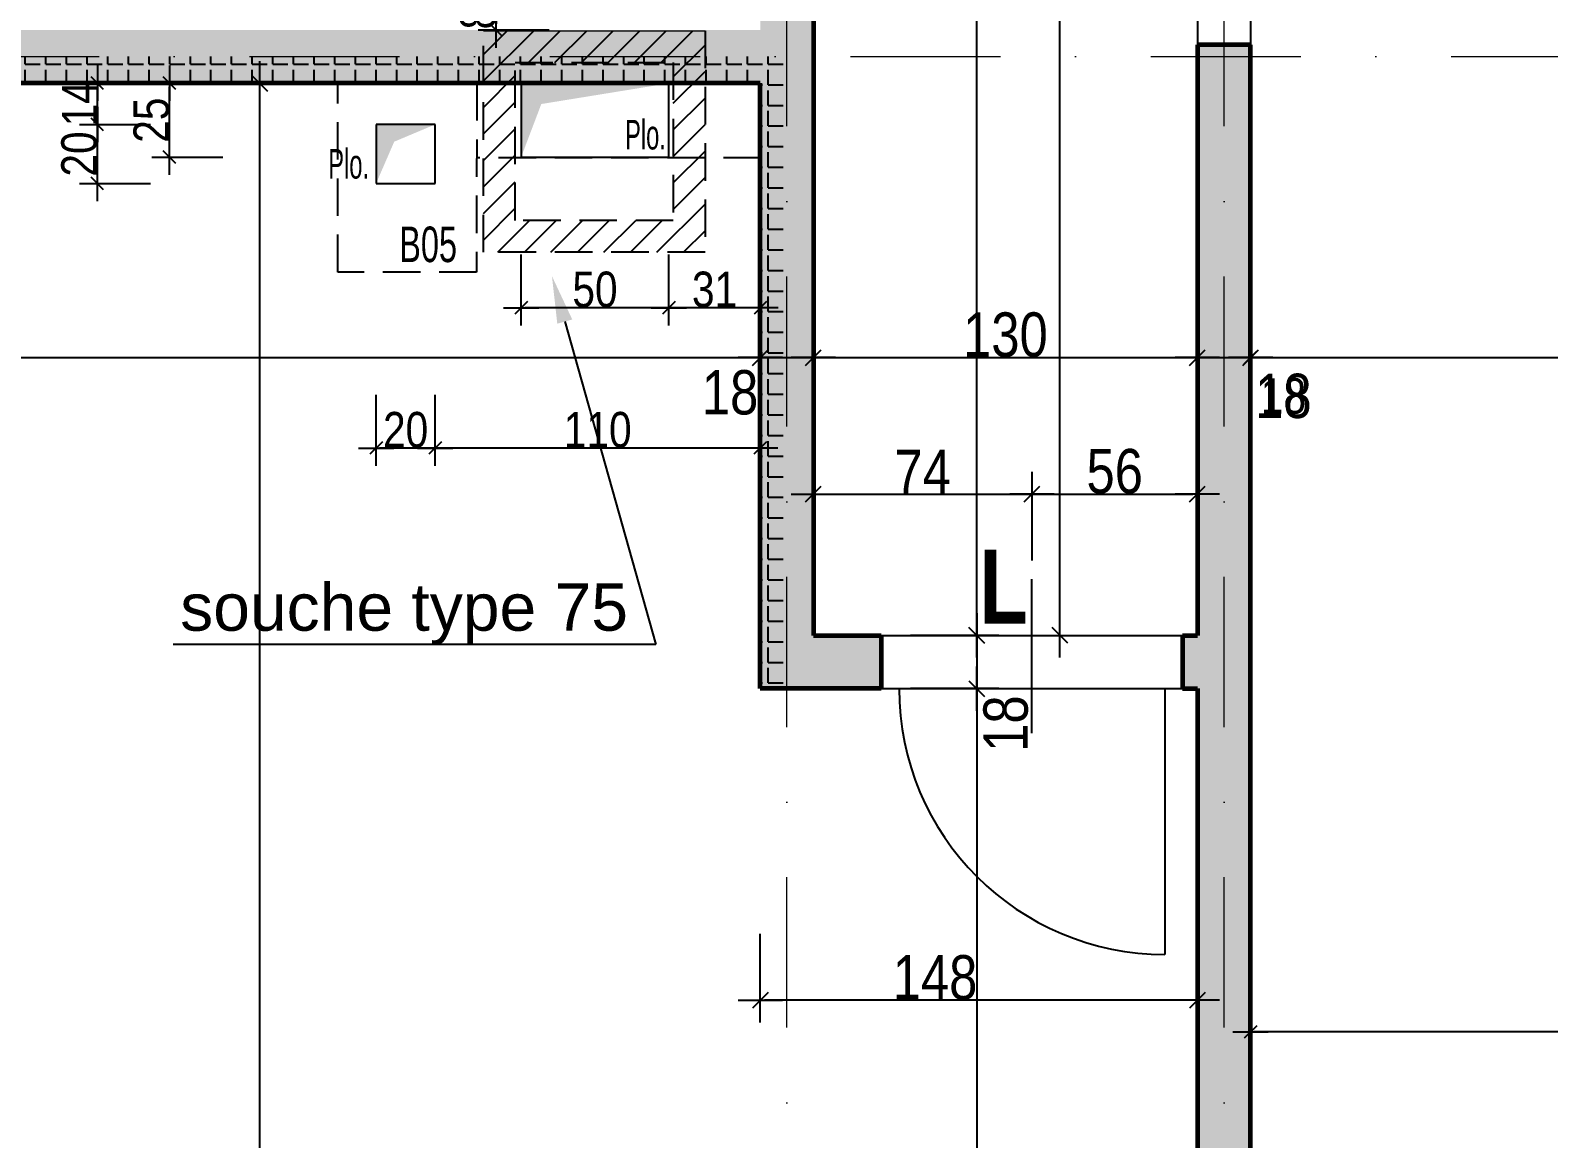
# Model space of a CAD drawing. Header units: millimetres. Extents: x 30537 to 37023, y -37354 to 0.
# Drawn here: x 31318 to 31832, y -35966 to -35591 of the extents above; entities that cross this region are included whole.
import ezdxf
from ezdxf import colors
from ezdxf.entities.mleader import LeaderData, LeaderLine
from ezdxf.enums import TextEntityAlignment as Align
from ezdxf.math import Vec2, Vec3

# ---------------------------------------------------------------- set-up
doc = ezdxf.new("R2010")
doc.units = ezdxf.units.MM
doc.linetypes.add('CACHEX2', pattern=[19.05, 12.7, -6.35])
doc.linetypes.add('TIRETPTX2', pattern=[50.8, 25.4, -12.7, 0, -12.7])
for name, color, linetype in [('01_cote_gen', 4, 'Continuous'), ('01_linteaux', 2, 'Continuous'), ('01_poch_murs', 253, 'Continuous'), ('01_resv', 32, 'Continuous'), ('01_texte', 230, 'Continuous'), ('AA_COTES', 2, 'Continuous')]:
    doc.layers.add(name, color=color, linetype=linetype)
for name, color, linetype, lineweight in [('01_murs_coup', 5, 'Continuous', 60), ('01_tram_axes', 2, 'TIRETPTX2', 9), ('_GAZELEC-RESERVATION 2', 6, 'Continuous', 18)]:
    doc.layers.add(name, color=color, linetype=linetype, lineweight=lineweight)
doc.styles.add('impact', font='impact.ttf')
doc.styles.get("Standard").update_dxf_attribs({"font": 'arial.ttf'})
doc.styles.add('STYLE2', font='ARIALN.TTF')
doc.dimstyles.new('JB50', dxfattribs={"dimscale": 0.1, "dimtxt": 150, "dimasz": 15, "dimexe": 0.1, "dimexo": 0.1, "dimgap": 0.09, "dimtad": 1, "dimdec": 1, "dimdsep": 46, "dimtxsty": 'STYLE2', "dimblk1": 'BOND_G', "dimblk2": 'BOND_D', "dimsah": 1, "dimcen": 1.5, "dimdle": 0.01, "dimse1": 1, "dimse2": 1, "dimclrd": 4, "dimclre": 2, "dimclrt": 6, "dimazin": 2, "dimtfac": 2.333333, "dimtdec": 1, "dimtix": 1, "dimtmove": 2, "dimatfit": 3, "dimldrblk": 'BOND_G', "dimfxl": 1, "dimtolj": 1, "dimtzin": 0, "dimarcsym": 0})
doc.dimstyles.new('JB50res', dxfattribs={"dimscale": 0.1, "dimtxt": 120, "dimasz": 12, "dimexe": 0.1, "dimexo": 0.1, "dimgap": 0.09, "dimtad": 1, "dimdec": 1, "dimdsep": 46, "dimtxsty": 'STYLE2', "dimblk1": 'BOND_G', "dimblk2": 'BOND_D', "dimsah": 1, "dimcen": 1.5, "dimdle": 0.01, "dimse1": 1, "dimse2": 1, "dimclrd": 4, "dimclre": 2, "dimclrt": 6, "dimazin": 2, "dimtfac": 2.333333, "dimtdec": 1, "dimtix": 1, "dimtmove": 2, "dimatfit": 3, "dimldrblk": 'BOND_G', "dimfxl": 1, "dimtolj": 1, "dimtzin": 0, "dimarcsym": 0})

# ---------------------------------------------------------------- blocks, each defined once
blk = doc.blocks.new('BOND_G')
at = {"layer": 'AA_COTES', "color": 0}
for p, q in [((0, -5), (0, 15)), ((5, 0), (-5, 0)), ((1.77, 1.77), (-1.77, -1.77))]:
    blk.add_line(p, q, dxfattribs=at)
blk = doc.blocks.new('BOND_D')
at = {"layer": 'AA_COTES', "color": 0}
for p, q in [((0, 5), (0, -15)), ((5, 0), (-5, 0)), ((-1.77, -1.77), (1.77, 1.77))]:
    blk.add_line(p, q, dxfattribs=at)
blk = doc.blocks.new('*D4461')
at = {"layer": '01_cote_gen', "color": 4, "lineweight": -2, "ltscale": 2, "transparency": 16777216}
blk.add_line((30966.78, -35701.9), (31563.78, -35701.9), dxfattribs=at)
at = {"layer": 'Defpoints', "color": 0, "ltscale": 2, "transparency": 16777216}
for p in [(31565.28, -35701.9), (31565.28, -35711.51), (30965.28, -35732.02)]:
    blk.add_point(p, dxfattribs=at)
at = {"layer": '01_cote_gen', "color": 4, "lineweight": -2, "ltscale": 2, "transparency": 16777216, "xscale": 1.5, "yscale": 1.5, "zscale": 1.5, "rotation": 180}
blk.add_blockref('BOND_G', (30965.28, -35701.9), dxfattribs=at)
at = {"layer": '01_cote_gen', "color": 4, "lineweight": -2, "ltscale": 2, "transparency": 16777216, "xscale": 1.5, "yscale": 1.5, "zscale": 1.5}
blk.add_blockref('BOND_D', (31565.28, -35701.9), dxfattribs=at)
at = {"layer": '01_cote_gen', "color": 6, "lineweight": 0, "ltscale": 2, "transparency": 16777216, "insert": (31265.28, -35694.23), "char_height": 15, "attachment_point": 5, "style": 'STYLE2'}
blk.add_mtext('\\A1;600', dxfattribs=at)
blk = doc.blocks.new('*D4462')
at = {"layer": '01_cote_gen', "color": 4, "lineweight": -2, "ltscale": 2, "transparency": 16777216}
blk.add_line((31566.78, -35701.9), (31581.76, -35701.9), dxfattribs=at)
at = {"layer": 'Defpoints', "color": 0, "ltscale": 2, "transparency": 16777216}
for p in [(31583.26, -35701.9), (31583.26, -35701.9), (31565.28, -35711.51)]:
    blk.add_point(p, dxfattribs=at)
at = {"layer": '01_cote_gen', "color": 4, "lineweight": -2, "ltscale": 2, "transparency": 16777216, "xscale": 1.5, "yscale": 1.5, "zscale": 1.5, "rotation": 180}
blk.add_blockref('BOND_G', (31565.28, -35701.9), dxfattribs=at)
at = {"layer": '01_cote_gen', "color": 4, "lineweight": -2, "ltscale": 2, "transparency": 16777216, "xscale": 1.5, "yscale": 1.5, "zscale": 1.5}
blk.add_blockref('BOND_D', (31583.26, -35701.9), dxfattribs=at)
at = {"layer": '01_cote_gen', "color": 6, "lineweight": 0, "ltscale": 2, "transparency": 16777216, "insert": (31555.06, -35713.78), "char_height": 15, "attachment_point": 5, "style": 'STYLE2'}
blk.add_mtext('\\A1;18', dxfattribs=at)
blk = doc.blocks.new('*D4463')
at = {"layer": '01_cote_gen', "color": 4, "lineweight": -2, "ltscale": 2, "transparency": 16777216}
blk.add_line((31584.76, -35701.9), (31711.76, -35701.9), dxfattribs=at)
at = {"layer": 'Defpoints', "color": 0, "ltscale": 2, "transparency": 16777216}
for p in [(31583.26, -35701.9), (31713.26, -35701.9), (31713.26, -35701.9)]:
    blk.add_point(p, dxfattribs=at)
at = {"layer": '01_cote_gen', "color": 4, "lineweight": -2, "ltscale": 2, "transparency": 16777216, "xscale": 1.5, "yscale": 1.5, "zscale": 1.5, "rotation": 180}
blk.add_blockref('BOND_G', (31583.26, -35701.9), dxfattribs=at)
at = {"layer": '01_cote_gen', "color": 4, "lineweight": -2, "ltscale": 2, "transparency": 16777216, "xscale": 1.5, "yscale": 1.5, "zscale": 1.5}
blk.add_blockref('BOND_D', (31713.26, -35701.9), dxfattribs=at)
at = {"layer": '01_cote_gen', "color": 6, "lineweight": 0, "ltscale": 2, "transparency": 16777216, "insert": (31648.26, -35694.23), "char_height": 15, "attachment_point": 5, "style": 'STYLE2'}
blk.add_mtext('\\A1;130', dxfattribs=at)
blk = doc.blocks.new('*D4464')
at = {"layer": '01_cote_gen', "color": 4, "lineweight": -2, "ltscale": 0.1, "transparency": 16777216}
blk.add_line((31714.46, -35701.9), (31730.06, -35701.9), dxfattribs=at)
at = {"layer": 'Defpoints', "color": 0, "ltscale": 0.1, "transparency": 16777216}
for p in [(31713.26, -35701.9), (31731.26, -35701.9), (31731.26, -35701.9)]:
    blk.add_point(p, dxfattribs=at)
at = {"layer": '01_cote_gen', "color": 4, "lineweight": -2, "ltscale": 0.1, "transparency": 16777216, "xscale": 1.2, "yscale": 1.2, "zscale": 1.2, "rotation": 180}
blk.add_blockref('BOND_G', (31713.26, -35701.9), dxfattribs=at)
at = {"layer": '01_cote_gen', "color": 4, "lineweight": -2, "ltscale": 0.1, "transparency": 16777216, "xscale": 1.2, "yscale": 1.2, "zscale": 1.2}
blk.add_blockref('BOND_D', (31731.26, -35701.9), dxfattribs=at)
at = {"layer": '01_cote_gen', "color": 6, "ltscale": 0.1, "transparency": 16777216, "insert": (31742.38, -35714.99), "char_height": 12, "attachment_point": 5, "style": 'STYLE2'}
blk.add_mtext('\\A1;18', dxfattribs=at)
blk = doc.blocks.new('*D4465')
at = {"layer": '01_cote_gen', "color": 4, "lineweight": -2, "ltscale": 2, "transparency": 16777216}
blk.add_line((31732.76, -35701.9), (32315.76, -35701.9), dxfattribs=at)
at = {"layer": 'Defpoints', "color": 0, "ltscale": 2, "transparency": 16777216}
for p in [(31731.26, -35701.9), (32317.26, -35701.9), (32317.26, -35701.9)]:
    blk.add_point(p, dxfattribs=at)
at = {"layer": '01_cote_gen', "color": 4, "lineweight": -2, "ltscale": 2, "transparency": 16777216, "xscale": 1.5, "yscale": 1.5, "zscale": 1.5, "rotation": 180}
blk.add_blockref('BOND_G', (31731.26, -35701.9), dxfattribs=at)
at = {"layer": '01_cote_gen', "color": 4, "lineweight": -2, "ltscale": 2, "transparency": 16777216, "xscale": 1.5, "yscale": 1.5, "zscale": 1.5}
blk.add_blockref('BOND_D', (32317.26, -35701.9), dxfattribs=at)
at = {"layer": '01_cote_gen', "color": 6, "lineweight": 0, "ltscale": 2, "transparency": 16777216, "insert": (32024.26, -35694.23), "char_height": 15, "attachment_point": 5, "style": 'STYLE2'}
blk.add_mtext('\\A1;586', dxfattribs=at)
blk = doc.blocks.new('*D4469')
at = {"layer": '01_cote_gen', "color": 4, "lineweight": -2, "ltscale": 2, "transparency": 16777216}
blk.add_line((31696.77, -85.1), (31599.77, -85.1), dxfattribs=at)
at = {"layer": 'Defpoints', "color": 0, "ltscale": 2, "transparency": 16777216}
for p in [(31698.27, 0), (31598.27, -85.1), (31598.27, -36661.01)]:
    blk.add_point(p, dxfattribs=at)
at = {"layer": '01_cote_gen', "color": 4, "lineweight": -2, "ltscale": 2, "transparency": 16777216, "xscale": 1.5, "yscale": 1.5, "zscale": 1.5, "rotation": 180}
blk.add_blockref('BOND_D', (31598.27, -85.1), dxfattribs=at)
at = {"layer": '01_cote_gen', "color": 4, "lineweight": -2, "ltscale": 2, "transparency": 16777216, "xscale": 1.5, "yscale": 1.5, "zscale": 1.5}
blk.add_blockref('BOND_G', (31698.27, -85.1), dxfattribs=at)
at = {"layer": '01_cote_gen', "color": 6, "lineweight": 0, "ltscale": 2, "transparency": 16777216, "insert": (31648.27, -77.43), "char_height": 15, "attachment_point": 5, "style": 'STYLE2'}
blk.add_mtext('\\A1;100', dxfattribs=at)
blk = doc.blocks.new('*D4127')
at = {"layer": '01_cote_gen', "color": 4, "lineweight": -2, "ltscale": 2, "transparency": 16777216}
blk.add_line((31714.76, -35701.9), (31729.76, -35701.9), dxfattribs=at)
at = {"layer": 'Defpoints', "color": 0, "ltscale": 2, "transparency": 16777216}
for p in [(31713.26, -35701.9), (31731.26, -35701.9), (31731.26, -35701.9)]:
    blk.add_point(p, dxfattribs=at)
at = {"layer": '01_cote_gen', "color": 4, "lineweight": -2, "ltscale": 2, "transparency": 16777216, "xscale": 1.5, "yscale": 1.5, "zscale": 1.5, "rotation": 180}
blk.add_blockref('BOND_G', (31713.26, -35701.9), dxfattribs=at)
at = {"layer": '01_cote_gen', "color": 4, "lineweight": -2, "ltscale": 2, "transparency": 16777216, "xscale": 1.5, "yscale": 1.5, "zscale": 1.5}
blk.add_blockref('BOND_D', (31731.26, -35701.9), dxfattribs=at)
at = {"layer": '01_cote_gen', "color": 6, "lineweight": 0, "ltscale": 2, "transparency": 16777216, "insert": (31742.38, -35714.99), "char_height": 15, "attachment_point": 5, "style": 'STYLE2'}
blk.add_mtext('\\A1;18', dxfattribs=at)
blk = doc.blocks.new('*D4218')
at = {"layer": '01_cote_gen', "color": 4, "lineweight": -2, "ltscale": 0.1, "transparency": 16777216}
blk.add_line((31395.79, -35610.51), (31395.79, -36643.51), dxfattribs=at)
at = {"layer": 'Defpoints', "color": 0, "ltscale": 0.1, "transparency": 16777216}
for p in [(31393.9, -35609.01), (31395.79, -36645.01), (31418.8, -36645.01)]:
    blk.add_point(p, dxfattribs=at)
at = {"layer": '01_cote_gen', "color": 4, "lineweight": -2, "ltscale": 0.1, "transparency": 16777216, "xscale": 1.5, "yscale": 1.5, "zscale": 1.5}
for name, p, rotation in [('BOND_G', (31395.79, -35609.01), 90), ('BOND_D', (31395.79, -36645.01), 270)]:
    blk.add_blockref(name, p, dxfattribs=dict(at, rotation=rotation))
at = {"layer": '01_cote_gen', "color": 6, "ltscale": 0.1, "transparency": 16777216, "insert": (31388.12, -36127.01), "char_height": 15, "attachment_point": 5, "rotation": 90, "style": 'STYLE2'}
blk.add_mtext('\\A1;1036', dxfattribs=at)
blk = doc.blocks.new('*D4219')
at = {"layer": '01_cote_gen', "color": 4, "lineweight": -2, "ltscale": 0.1, "transparency": 16777216}
blk.add_line((31638.58, -35797.51), (31638.58, -35812.51), dxfattribs=at)
at = {"layer": 'Defpoints', "color": 0, "ltscale": 0.1, "transparency": 16777216}
for p in [(31636.69, -35796.01), (31636.69, -35814.01), (31638.58, -35814.01)]:
    blk.add_point(p, dxfattribs=at)
at = {"layer": '01_cote_gen', "color": 4, "lineweight": -2, "ltscale": 0.1, "transparency": 16777216, "xscale": 1.5, "yscale": 1.5, "zscale": 1.5}
for name, p, rotation in [('BOND_G', (31638.58, -35796.01), 90), ('BOND_D', (31638.58, -35814.01), 270)]:
    blk.add_blockref(name, p, dxfattribs=dict(at, rotation=rotation))
at = {"layer": '01_cote_gen', "color": 6, "ltscale": 0.1, "transparency": 16777216, "insert": (31648.43, -35825.85), "char_height": 15, "attachment_point": 5, "rotation": 90, "style": 'STYLE2'}
blk.add_mtext('\\A1;18', dxfattribs=at)
blk = doc.blocks.new('*D4220')
at = {"layer": '01_cote_gen', "color": 4, "lineweight": -2, "ltscale": 0.1, "transparency": 16777216}
blk.add_line((31638.58, -35815.51), (31638.58, -36203.5), dxfattribs=at)
at = {"layer": 'Defpoints', "color": 0, "ltscale": 0.1, "transparency": 16777216}
for p in [(31668.87, -35814.01), (31638.58, -36205), (31652.78, -36205)]:
    blk.add_point(p, dxfattribs=at)
at = {"layer": '01_cote_gen', "color": 4, "lineweight": -2, "ltscale": 0.1, "transparency": 16777216, "xscale": 1.5, "yscale": 1.5, "zscale": 1.5}
for name, p, rotation in [('BOND_G', (31638.58, -35814.01), 90), ('BOND_D', (31638.58, -36205), 270)]:
    blk.add_blockref(name, p, dxfattribs=dict(at, rotation=rotation))
at = {"layer": '01_cote_gen', "color": 6, "ltscale": 0.1, "transparency": 16777216, "insert": (31630.91, -36009.5), "char_height": 15, "attachment_point": 5, "rotation": 90, "style": 'STYLE2'}
blk.add_mtext('\\A1;391', dxfattribs=at)
blk = doc.blocks.new('*D4226')
at = {"layer": '01_cote_gen', "color": 4, "lineweight": -2, "ltscale": 0.1, "transparency": 16777216}
blk.add_line((31638.58, -35794.51), (31638.58, -34580.51), dxfattribs=at)
at = {"layer": 'Defpoints', "color": 0, "ltscale": 0.1, "transparency": 16777216}
for p in [(31638.58, -34579.01), (31666.91, -34579.01), (31646.08, -35796.01)]:
    blk.add_point(p, dxfattribs=at)
at = {"layer": '01_cote_gen', "color": 4, "lineweight": -2, "ltscale": 0.1, "transparency": 16777216, "xscale": 1.5, "yscale": 1.5, "zscale": 1.5}
for name, p, rotation in [('BOND_D', (31638.58, -34579.01), 90), ('BOND_G', (31638.58, -35796.01), 270)]:
    blk.add_blockref(name, p, dxfattribs=dict(at, rotation=rotation))
at = {"layer": '01_cote_gen', "color": 6, "ltscale": 0.1, "transparency": 16777216, "insert": (31631.04, -35138.45), "char_height": 15, "attachment_point": 5, "rotation": 90, "style": 'STYLE2'}
blk.add_mtext('\\A1;1217', dxfattribs=at)
blk = doc.blocks.new('*D4227')
at = {"layer": '01_cote_gen', "color": 4, "lineweight": -2, "ltscale": 0.1, "transparency": 16777216}
blk.add_line((31666.7, -35794.51), (31666.7, -35311.48), dxfattribs=at)
at = {"layer": 'Defpoints', "color": 0, "ltscale": 0.1, "transparency": 16777216}
for p in [(31666.7, -35309.98), (31713.26, -35309.98), (31669.17, -35796.01)]:
    blk.add_point(p, dxfattribs=at)
at = {"layer": '01_cote_gen', "color": 4, "lineweight": -2, "ltscale": 0.1, "transparency": 16777216, "xscale": 1.5, "yscale": 1.5, "zscale": 1.5}
for name, p, rotation in [('BOND_D', (31666.7, -35309.98), 90), ('BOND_G', (31666.7, -35796.01), 270)]:
    blk.add_blockref(name, p, dxfattribs=dict(at, rotation=rotation))
at = {"layer": '01_cote_gen', "color": 6, "ltscale": 0.1, "transparency": 16777216, "insert": (31659.03, -35552.99), "char_height": 15, "attachment_point": 5, "rotation": 90, "style": 'STYLE2'}
blk.add_mtext('\\A1;486', dxfattribs=at)
blk = doc.blocks.new('*D4248')
at = {"layer": '01_cote_gen', "color": 4, "lineweight": -2, "ltscale": 0.1, "transparency": 16777216}
blk.add_line((31711.76, -35919.52), (31566.76, -35919.52), dxfattribs=at)
at = {"layer": 'Defpoints', "color": 0, "ltscale": 0.1, "transparency": 16777216}
for p in [(31565.26, -35814.01), (31713.26, -35846.31), (31565.26, -35919.52)]:
    blk.add_point(p, dxfattribs=at)
at = {"layer": '01_cote_gen', "color": 4, "lineweight": -2, "ltscale": 0.1, "transparency": 16777216, "xscale": 1.5, "yscale": 1.5, "zscale": 1.5, "rotation": 180}
blk.add_blockref('BOND_D', (31565.26, -35919.52), dxfattribs=at)
at = {"layer": '01_cote_gen', "color": 4, "lineweight": -2, "ltscale": 0.1, "transparency": 16777216, "xscale": 1.5, "yscale": 1.5, "zscale": 1.5}
blk.add_blockref('BOND_G', (31713.26, -35919.52), dxfattribs=at)
at = {"layer": '01_cote_gen', "color": 6, "ltscale": 0.1, "transparency": 16777216, "insert": (31624.43, -35911.86), "char_height": 15, "attachment_point": 5, "style": 'STYLE2'}
blk.add_mtext('\\A1;148', dxfattribs=at)
blk = doc.blocks.new('*D4514')
at = {"layer": '01_cote_gen', "color": 4, "lineweight": -2, "ltscale": 0.1, "transparency": 16777216}
blk.add_line((31584.76, -35748.13), (31655.76, -35748.13), dxfattribs=at)
at = {"layer": 'Defpoints', "color": 0, "ltscale": 0.1, "transparency": 16777216}
for p in [(31657.26, -35748.13), (31583.26, -35776.23), (31657.26, -35776.98)]:
    blk.add_point(p, dxfattribs=at)
at = {"layer": '01_cote_gen', "color": 4, "lineweight": -2, "ltscale": 0.1, "transparency": 16777216, "xscale": 1.5, "yscale": 1.5, "zscale": 1.5, "rotation": 180}
blk.add_blockref('BOND_G', (31583.26, -35748.13), dxfattribs=at)
at = {"layer": '01_cote_gen', "color": 4, "lineweight": -2, "ltscale": 0.1, "transparency": 16777216, "xscale": 1.5, "yscale": 1.5, "zscale": 1.5}
blk.add_blockref('BOND_D', (31657.26, -35748.13), dxfattribs=at)
at = {"layer": '01_cote_gen', "color": 6, "ltscale": 0.1, "transparency": 16777216, "insert": (31620.26, -35740.62), "char_height": 15, "attachment_point": 5, "style": 'STYLE2'}
blk.add_mtext('\\A1;74', dxfattribs=at)
blk = doc.blocks.new('*D4515')
at = {"layer": '01_cote_gen', "color": 4, "lineweight": -2, "ltscale": 0.1, "transparency": 16777216}
blk.add_line((31658.76, -35748.13), (31711.76, -35748.13), dxfattribs=at)
at = {"layer": 'Defpoints', "color": 0, "ltscale": 0.1, "transparency": 16777216}
for p in [(31713.26, -35748.13), (31657.26, -35755.63), (31713.26, -35755.63)]:
    blk.add_point(p, dxfattribs=at)
at = {"layer": '01_cote_gen', "color": 4, "lineweight": -2, "ltscale": 0.1, "transparency": 16777216, "xscale": 1.5, "yscale": 1.5, "zscale": 1.5, "rotation": 180}
blk.add_blockref('BOND_G', (31657.26, -35748.13), dxfattribs=at)
at = {"layer": '01_cote_gen', "color": 4, "lineweight": -2, "ltscale": 0.1, "transparency": 16777216, "xscale": 1.5, "yscale": 1.5, "zscale": 1.5}
blk.add_blockref('BOND_D', (31713.26, -35748.13), dxfattribs=at)
at = {"layer": '01_cote_gen', "color": 6, "ltscale": 0.1, "transparency": 16777216, "insert": (31685.26, -35740.47), "char_height": 15, "attachment_point": 5, "style": 'STYLE2'}
blk.add_mtext('\\A1;56', dxfattribs=at)
blk = doc.blocks.new('*D4402')
at = {"layer": '01_cote_gen', "color": 4, "lineweight": -2, "ltscale": 0.1, "transparency": 16777216}
blk.add_line((31475.84, -35589.78), (31475.84, -35584.13), dxfattribs=at)
at = {"layer": 'Defpoints', "color": 0, "ltscale": 0.1, "transparency": 16777216}
for p in [(31475.84, -35582.93), (31540.99, -35582.93), (31531.33, -35590.98)]:
    blk.add_point(p, dxfattribs=at)
at = {"layer": '01_cote_gen', "color": 4, "lineweight": -2, "ltscale": 0.1, "transparency": 16777216, "xscale": 1.2, "yscale": 1.2, "zscale": 1.2}
for name, p, rotation in [('BOND_D', (31475.84, -35582.93), 90), ('BOND_G', (31475.84, -35590.98), 270)]:
    blk.add_blockref(name, p, dxfattribs=dict(at, rotation=rotation))
at = {"layer": '01_cote_gen', "color": 6, "ltscale": 0.1, "transparency": 16777216, "insert": (31469.7, -35586.96), "char_height": 12, "attachment_point": 5, "rotation": 90, "style": 'STYLE2'}
blk.add_mtext('\\A1;8', dxfattribs=at)
blk = doc.blocks.new('*D4404')
at = {"layer": '01_cote_gen', "color": 4, "lineweight": -2, "ltscale": 0.1, "transparency": 16777216}
blk.add_line((32025.06, -35930.26), (31732.46, -35930.26), dxfattribs=at)
at = {"layer": 'Defpoints', "color": 0, "ltscale": 0.1, "transparency": 16777216}
for p in [(31731.26, -35896.74), (32026.26, -35912.26), (31731.26, -35930.26)]:
    blk.add_point(p, dxfattribs=at)
at = {"layer": '01_cote_gen', "color": 4, "lineweight": -2, "ltscale": 0.1, "transparency": 16777216, "xscale": 1.2, "yscale": 1.2, "zscale": 1.2, "rotation": 180}
blk.add_blockref('BOND_D', (31731.26, -35930.26), dxfattribs=at)
at = {"layer": '01_cote_gen', "color": 4, "lineweight": -2, "ltscale": 0.1, "transparency": 16777216, "xscale": 1.2, "yscale": 1.2, "zscale": 1.2}
blk.add_blockref('BOND_G', (32026.26, -35930.26), dxfattribs=at)
at = {"layer": '01_cote_gen', "color": 6, "ltscale": 0.1, "transparency": 16777216, "insert": (31878.76, -35924.12), "char_height": 12, "attachment_point": 5, "style": 'STYLE2'}
blk.add_mtext('\\A1;295', dxfattribs=at)
blk = doc.blocks.new('*D4056')
at = {"layer": '01_cote_gen', "color": 4, "lineweight": -2, "ltscale": 0.1, "transparency": 16777216}
blk.add_line((31564.09, -35685.04), (31535.53, -35685.04), dxfattribs=at)
at = {"layer": 'Defpoints', "color": 0, "ltscale": 0.1, "transparency": 16777216}
for p in [(31534.33, -35641.52), (31565.29, -35640.81), (31534.33, -35685.04)]:
    blk.add_point(p, dxfattribs=at)
at = {"layer": '01_cote_gen', "color": 4, "lineweight": -2, "ltscale": 0.1, "transparency": 16777216, "xscale": 1.2, "yscale": 1.2, "zscale": 1.2, "rotation": 180}
blk.add_blockref('BOND_D', (31534.33, -35685.04), dxfattribs=at)
at = {"layer": '01_cote_gen', "color": 4, "lineweight": -2, "ltscale": 0.1, "transparency": 16777216, "xscale": 1.2, "yscale": 1.2, "zscale": 1.2}
blk.add_blockref('BOND_G', (31565.29, -35685.04), dxfattribs=at)
at = {"layer": '01_cote_gen', "color": 6, "ltscale": 0.1, "transparency": 16777216, "insert": (31549.81, -35678.9), "char_height": 12, "attachment_point": 5, "style": 'STYLE2'}
blk.add_mtext('\\A1;31', dxfattribs=at)
blk = doc.blocks.new('*D4057')
at = {"layer": '01_cote_gen', "color": 4, "lineweight": -2, "ltscale": 0.1, "transparency": 16777216}
blk.add_line((31533.13, -35685.04), (31485.53, -35685.04), dxfattribs=at)
at = {"layer": 'Defpoints', "color": 0, "ltscale": 0.1, "transparency": 16777216}
for p in [(31484.33, -35647.81), (31534.33, -35647.81), (31484.33, -35685.04)]:
    blk.add_point(p, dxfattribs=at)
at = {"layer": '01_cote_gen', "color": 4, "lineweight": -2, "ltscale": 0.1, "transparency": 16777216, "xscale": 1.2, "yscale": 1.2, "zscale": 1.2, "rotation": 180}
blk.add_blockref('BOND_D', (31484.33, -35685.04), dxfattribs=at)
at = {"layer": '01_cote_gen', "color": 4, "lineweight": -2, "ltscale": 0.1, "transparency": 16777216, "xscale": 1.2, "yscale": 1.2, "zscale": 1.2}
blk.add_blockref('BOND_G', (31534.33, -35685.04), dxfattribs=at)
at = {"layer": '01_cote_gen', "color": 6, "ltscale": 0.1, "transparency": 16777216, "insert": (31509.33, -35678.9), "char_height": 12, "attachment_point": 5, "style": 'STYLE2'}
blk.add_mtext('\\A1;50', dxfattribs=at)
blk = doc.blocks.new('*D4058')
at = {"layer": '01_cote_gen', "color": 4, "lineweight": -2, "ltscale": 0.1, "transparency": 16777216}
blk.add_line((31564.08, -35732.55), (31456.43, -35732.55), dxfattribs=at)
at = {"layer": 'Defpoints', "color": 0, "ltscale": 0.1, "transparency": 16777216}
for p in [(31455.23, -35687.7), (31455.23, -35732.55), (31565.28, -35732.1)]:
    blk.add_point(p, dxfattribs=at)
at = {"layer": '01_cote_gen', "color": 4, "lineweight": -2, "ltscale": 0.1, "transparency": 16777216, "xscale": 1.2, "yscale": 1.2, "zscale": 1.2, "rotation": 180}
blk.add_blockref('BOND_D', (31455.23, -35732.55), dxfattribs=at)
at = {"layer": '01_cote_gen', "color": 4, "lineweight": -2, "ltscale": 0.1, "transparency": 16777216, "xscale": 1.2, "yscale": 1.2, "zscale": 1.2}
blk.add_blockref('BOND_G', (31565.28, -35732.55), dxfattribs=at)
at = {"layer": '01_cote_gen', "color": 6, "ltscale": 0.1, "transparency": 16777216, "insert": (31510.26, -35726.42), "char_height": 12, "attachment_point": 5, "style": 'STYLE2'}
blk.add_mtext('\\A1;110', dxfattribs=at)
blk = doc.blocks.new('*D4059')
at = {"layer": '01_cote_gen', "color": 4, "lineweight": -2, "ltscale": 0.1, "transparency": 16777216}
blk.add_line((31454.03, -35732.55), (31436.43, -35732.55), dxfattribs=at)
at = {"layer": 'Defpoints', "color": 0, "ltscale": 0.1, "transparency": 16777216}
for p in [(31435.23, -35642.98), (31455.23, -35642.98), (31435.23, -35732.55)]:
    blk.add_point(p, dxfattribs=at)
at = {"layer": '01_cote_gen', "color": 4, "lineweight": -2, "ltscale": 0.1, "transparency": 16777216, "xscale": 1.2, "yscale": 1.2, "zscale": 1.2, "rotation": 180}
blk.add_blockref('BOND_D', (31435.23, -35732.55), dxfattribs=at)
at = {"layer": '01_cote_gen', "color": 4, "lineweight": -2, "ltscale": 0.1, "transparency": 16777216, "xscale": 1.2, "yscale": 1.2, "zscale": 1.2}
blk.add_blockref('BOND_G', (31455.23, -35732.55), dxfattribs=at)
at = {"layer": '01_cote_gen', "color": 6, "ltscale": 0.1, "transparency": 16777216, "insert": (31445.23, -35726.42), "char_height": 12, "attachment_point": 5, "style": 'STYLE2'}
blk.add_mtext('\\A1;20', dxfattribs=at)
blk = doc.blocks.new('*D4060')
at = {"layer": '01_cote_gen', "color": 4, "lineweight": -2, "ltscale": 0.1, "transparency": 16777216}
blk.add_line((31340.88, -35641.78), (31340.88, -35624.18), dxfattribs=at)
at = {"layer": 'Defpoints', "color": 0, "ltscale": 0.1, "transparency": 16777216}
for p in [(31340.88, -35622.98), (31427.61, -35622.98), (31427.61, -35642.98)]:
    blk.add_point(p, dxfattribs=at)
at = {"layer": '01_cote_gen', "color": 4, "lineweight": -2, "ltscale": 0.1, "transparency": 16777216, "xscale": 1.2, "yscale": 1.2, "zscale": 1.2}
for name, p, rotation in [('BOND_D', (31340.88, -35622.98), 90), ('BOND_G', (31340.88, -35642.98), 270)]:
    blk.add_blockref(name, p, dxfattribs=dict(at, rotation=rotation))
at = {"layer": '01_cote_gen', "color": 6, "ltscale": 0.1, "transparency": 16777216, "insert": (31334.74, -35632.98), "char_height": 12, "attachment_point": 5, "rotation": 90, "style": 'STYLE2'}
blk.add_mtext('\\A1;20', dxfattribs=at)
blk = doc.blocks.new('*D4061')
at = {"layer": '01_cote_gen', "color": 4, "lineweight": -2, "ltscale": 0.1, "transparency": 16777216}
blk.add_line((31340.88, -35621.78), (31340.88, -35610.21), dxfattribs=at)
at = {"layer": 'Defpoints', "color": 0, "ltscale": 0.1, "transparency": 16777216}
for p in [(31340.88, -35609.01), (31346.88, -35609.01), (31346.88, -35622.98)]:
    blk.add_point(p, dxfattribs=at)
at = {"layer": '01_cote_gen', "color": 4, "lineweight": -2, "ltscale": 0.1, "transparency": 16777216, "xscale": 1.2, "yscale": 1.2, "zscale": 1.2}
for name, p, rotation in [('BOND_D', (31340.88, -35609.01), 90), ('BOND_G', (31340.88, -35622.98), 270)]:
    blk.add_blockref(name, p, dxfattribs=dict(at, rotation=rotation))
at = {"layer": '01_cote_gen', "color": 6, "ltscale": 0.1, "transparency": 16777216, "insert": (31334.85, -35615.99), "char_height": 12, "attachment_point": 5, "rotation": 90, "style": 'STYLE2'}
blk.add_mtext('\\A1;14', dxfattribs=at)
blk = doc.blocks.new('*D4446')
at = {"layer": '01_cote_gen', "color": 4, "lineweight": -2, "ltscale": 0.5, "transparency": 16777216}
blk.add_line((31365.33, -35632.85), (31365.33, -35610.21), dxfattribs=at)
at = {"layer": 'Defpoints', "color": 0, "ltscale": 0.5, "transparency": 16777216}
for p in [(31365.33, -35609.01), (31500.42, -35609.01), (31500.42, -35634.05)]:
    blk.add_point(p, dxfattribs=at)
at = {"layer": '01_cote_gen', "color": 4, "lineweight": -2, "ltscale": 0.5, "transparency": 16777216, "xscale": 1.2, "yscale": 1.2, "zscale": 1.2}
for name, p, rotation in [('BOND_D', (31365.33, -35609.01), 90), ('BOND_G', (31365.33, -35634.05), 270)]:
    blk.add_blockref(name, p, dxfattribs=dict(at, rotation=rotation))
at = {"layer": '01_cote_gen', "color": 6, "ltscale": 0.5, "transparency": 16777216, "insert": (31359.19, -35621.53), "char_height": 12, "attachment_point": 5, "rotation": 90, "style": 'STYLE2'}
blk.add_mtext('\\A1;25', dxfattribs=at)

msp = doc.modelspace()

# ---------------------------------------------------------------- hatches: boundary and pattern name
at = {"layer": '01_poch_murs', "ltscale": 0.1}
h = msp.add_hatch(color=256, dxfattribs=at)
h.dxf.hatch_style = 1
h.paths.add_polyline_path([(31662.26, -33952.01), (31565.27, -33952.01), (31565.27, -33752.01), (31565.27, -33952.01), (31462.26, -33952.01), (31462.26, -33968.01), (31565.26, -33968.01), (31565.26, -34613.01), (31583.26, -34613.01), (31583.26, -34579.01), (31959.27, -34579.01), (31959.26, -34560.98), (31583.26, -34561.01), (31583.26, -33968.01), (31662.26, -33968.01)])
h.paths.add_polyline_path([(31362.26, -33952.01), (31262.26, -33952.01), (31262.26, -33968.01), (31362.26, -33968.01)])
h.paths.add_polyline_path([(31062.26, -33952.01), (30949.27, -33952.01), (30949.27, -34424.01), (30965.27, -34424.01), (30965.27, -33968.01), (31062.26, -33968.01)])
h.paths.add_polyline_path([(32062.26, -33952.01), (31862.26, -33952.01), (31862.26, -33968.01), (32062.26, -33968.01)])
h.paths.add_polyline_path([(32333.26, -33752.01), (32317.27, -33752.01), (32317.27, -33952.01), (32317.26, -33952.01), (32162.26, -33952.01), (32162.26, -33968.01), (32317.26, -33968.01), (32317.26, -34561.01), (32061.26, -34561.01), (32061.26, -34579.01), (32333.26, -34578.99)])
h.paths.add_polyline_path([(32561.26, -33952.01), (32335.26, -33952.01), (32335.26, -34579.01), (32587.26, -34579.01), (32587.26, -34561.01), (32351.26, -34561.01), (32351.26, -33968.01), (32561.26, -33968.01)])
h.paths.add_polyline_path([(32819.26, -33952.01), (32661.26, -33952.01), (32661.26, -33968.01), (32819.26, -33968.01)])
h.paths.add_polyline_path([(33137.26, -33952.01), (32919.26, -33952.01), (32919.26, -33968.01), (33137.26, -33968.01)])
h.paths.add_polyline_path([(33374.26, -33952.01), (33237.26, -33952.01), (33237.26, -33968.01), (33358.26, -33968.01), (33358.26, -34019.01), (33374.26, -34019.01)])
h.paths.add_polyline_path([(33374.26, -34219.01), (33358.26, -34219.01), (33358.76, -34365.05), (33374.76, -34365.05)])
h.paths.add_polyline_path([(33374.76, -34465.05), (33358.76, -34465.05), (33358.26, -34635.01), (32932.26, -34635.01), (32932.26, -34570.01), (32912.26, -34570.01), (32912.26, -34635.01), (32746.26, -34635.01), (32746.26, -34561.01), (32689.26, -34561.01), (32689.26, -34579.01), (32728.26, -34579.01), (32728.26, -34709.01), (32689.26, -34709.01), (32689.26, -34727.01), (32746.26, -34727.01), (32746.26, -34653.01), (32912.26, -34653.01), (32912.26, -34718.01), (32932.26, -34718.01), (32932.26, -34653.01), (33358.26, -34653.01), (33358.26, -34823.01), (33374.26, -34823.01)])
h.paths.add_polyline_path([(32587.26, -34709.01), (32335.26, -34709.01), (32335.26, -35336.01), (32596.26, -35336.01), (32596.26, -35320.01), (32351.26, -35320.01), (32351.26, -34727.01), (32587.26, -34727.01)])
h.paths.add_polyline_path([(33374.26, -34923.01), (33358.26, -34923.01), (33358.26, -35019.01), (33374.26, -35019.01)])
h.paths.add_polyline_path([(31977.26, -34741.99), (31992.26, -34741.99), (31992.26, -34723.99), (31894.26, -34723.99), (31894.26, -34741.99), (31957.26, -34741.99), (31957.26, -34904.99), (31732.26, -34904.99), (31732.26, -34741.99), (31792.26, -34741.99), (31792.26, -34723.99), (31712.26, -34723.99), (31712.26, -35144.98), (31938.23, -35144.98), (31938.23, -35309.98), (31713.26, -35309.98), (31713.26, -35493.98), (31731.26, -35493.98), (31731.26, -35329.98), (31958.23, -35329.98), (31958.23, -35101.99), (32317.26, -35101.99), (32317.26, -35375.01), (32333.26, -35375.01), (32333.26, -34723.99), (32094.26, -34723.99), (32094.26, -34741.99), (32317.26, -34741.99), (32317.26, -35081.99), (31977.26, -35081.99)])
h.paths.add_polyline_path([(31957.26, -34924.99), (31957.26, -35014.99), (31732.26, -35014.99), (31732.26, -34924.99)], flags=16)
h.paths.add_polyline_path([(31957.26, -35034.99), (31957.26, -35081.99), (31938.23, -35081.99), (31938.23, -35124.98), (31732.26, -35124.98), (31732.26, -35034.99)], flags=16)
h.paths.add_polyline_path([(31583.26, -34715.01), (31565.26, -34715.01), (31565.26, -34779.01), (30965.27, -34779.01), (30965.27, -34524.01), (30949.27, -34524.01), (30949.27, -34924.01), (30965.27, -34924.01), (30965.27, -34797.01), (31565.26, -34797.01), (31565.26, -35203), (31583.26, -35203)])
h.paths.add_polyline_path([(31583.26, -35305), (31565.26, -35305), (31565.29, -35591.01), (30965.29, -35591.01), (30965.27, -35529.01), (30949.27, -35529.01), (30949.27, -35820.01), (30965.27, -35820.01), (30965.29, -35609.01), (31565.29, -35609.01), (31565.26, -35814.01), (31606.26, -35814.01), (31606.26, -35796.01), (31583.26, -35796.01)])
h.paths.add_polyline_path([(31731.26, -35595.98), (31713.26, -35595.98), (31713.26, -35796.01), (31708.26, -35796.01), (31708.26, -35814.01), (31713.26, -35814.01), (31713.26, -36205), (31482.26, -36205), (31482.26, -36223), (31713.26, -36223), (31713.26, -36381.01), (31953.26, -36381.01), (31953.26, -36645.01), (31698.27, -36645.01), (31698.27, -36661.01), (32031.27, -36661.01), (32031.27, -36645.01), (31969.26, -36645.01), (31969.26, -36381.01), (31987.26, -36381.01), (31987.26, -36365.01), (31731.26, -36365.01)])
h.paths.add_polyline_path([(32333.26, -35475.01), (32317.26, -35475.01), (32317.26, -35719.01), (32333.26, -35719.01)])
h.paths.add_polyline_path([(32333.26, -35819.01), (32317.26, -35819.01), (32317.26, -36019.01), (32333.26, -36019.01)])
h.paths.add_polyline_path([(32333.26, -36119.01), (32317.26, -36119.01), (32317.26, -36365.01), (32287.26, -36365.01), (32287.26, -36381.01), (32333.26, -36381.01)])
h.paths.add_polyline_path([(31328.27, -36365), (31290.27, -36365.01), (31290.27, -36381.01), (31312.27, -36381), (31312.27, -36645), (31251.27, -36645.01), (31251.27, -36661.01), (31351.27, -36661.01), (31351.27, -36645.01), (31328.27, -36645.01)])
h.paths.add_polyline_path([(30965.27, -36225.01), (30949.27, -36225.01), (30949.27, -36381.01), (30990.27, -36381.01), (30990.27, -36365.01), (30965.27, -36365.01)])
h.paths.add_polyline_path([(30965.27, -35920.01), (30949.27, -35920.01), (30949.27, -36125.01), (30965.27, -36125.01)])
h.paths.add_polyline_path([(31598.27, -36645.01), (31451.27, -36645.01), (31451.27, -36661.01), (31598.27, -36661.01)])
h.paths.add_polyline_path([(31964.26, -34760.38), (31964.41, -34760.38), (31964.41, -34749.79), (31964.26, -34749.79)], flags=16)
h.paths.add_polyline_path([(31317.06, -36497.71), (31317.06, -36466.48)], flags=16)
h = msp.add_hatch(dxfattribs=at)
h.set_pattern_fill('ANGLE', color=256)
h.set_pattern_definition([(0, (11025.045, 0), (0, 6.985), [5.08, -1.905]), (90, (11025.045, 0), (-6.985, 4e-16), [5.08, -1.905])])
h.paths.add_polyline_path([(31574.26, -35600.01), (31265.27, -35600.01), (31265.27, -35609.01), (31565.29, -35609.01), (31565.26, -35814.01), (31574.26, -35814.01)])
at = {"layer": '01_resv', "linetype": 'CACHEX2'}
h = msp.add_hatch(dxfattribs=at)
h.set_pattern_fill('ANSI31', color=256, scale=2)
h.set_pattern_definition([(45, (11025.045, 0), (-4.4901281, 4.4901281), [])])
h.paths.add_polyline_path([(31546.58, -35609.01), (31535.83, -35609.01), (31535.83, -35634.27), (31546.58, -35634.27)])
h.paths.add_polyline_path([(31546.58, -35634.27), (31535.83, -35634.27), (31535.83, -35655.48), (31482.33, -35655.48), (31482.33, -35634.28), (31471.58, -35634.28), (31471.58, -35666.23), (31546.58, -35666.23)])
h.paths.add_polyline_path([(31482.33, -35609.01), (31471.58, -35609.01), (31471.58, -35634.28), (31482.33, -35634.28)])
h.paths.add_polyline_path([(31546.58, -35591.23), (31471.58, -35591.23), (31471.58, -35600.01), (31546.58, -35600.01)])
h.paths.add_polyline_path([(31546.58, -35600.01), (31471.58, -35600.01), (31471.58, -35609.01), (31482.33, -35609.01), (31482.33, -35601.98), (31535.83, -35601.98), (31535.83, -35609.01), (31546.58, -35609.01)])

# ---------------------------------------------------------------- linework, layer by layer
at = {"layer": '01_linteaux', "ltscale": 0.1}
for p, q in [((31713.26, -35493.98), (31713.26, -35595.98)), ((31731.26, -35493.98), (31731.26, -35595.98)), ((31657.26, -35829.12), (31657.26, -35776.98)), ((31657.26, -35829.12), (31657.26, -35776.98)), ((31606.26, -35796.01), (31708.26, -35796.01)), ((31606.26, -35814.01), (31708.26, -35814.01)), ((31702.26, -35814.01), (31702.26, -35904.01))]:
    msp.add_line(p, q, dxfattribs=at)
msp.add_arc((31702.26, -35814.01), 90, 180, 270, dxfattribs=at)
at = {"layer": '01_murs_coup'}
for p, q in [((31583.26, -35305), (31583.26, -35796.01)), ((31731.26, -35595.98), (31713.26, -35595.98)), ((31713.26, -35595.98), (31713.26, -35796.01)), ((31731.26, -36365.01), (31731.26, -35595.98)), ((31565.29, -35609.01), (30965.29, -35609.01)), ((31565.26, -35814.01), (31565.29, -35609.01)), ((31583.26, -35796.01), (31606.26, -35796.01)), ((31606.26, -35796.01), (31606.26, -35814.01)), ((31606.26, -35796.01), (31606.26, -35814.01)), ((31708.26, -35796.01), (31708.26, -35814.01)), ((31708.26, -35796.01), (31713.26, -35796.01)), ((31606.26, -35814.01), (31565.26, -35814.01)), ((31708.26, -35814.01), (31713.26, -35814.01)), ((31713.26, -35814.01), (31713.26, -36205))]:
    msp.add_line(p, q, dxfattribs=at)
at = {"layer": '01_resv', "linetype": 'CACHEX2'}
for p, q in [((31471.58, -35666.23), (31471.58, -35591.23)), ((31546.58, -35591.23), (31546.58, -35666.23)), ((31482.33, -35601.98), (31535.83, -35601.98)), ((31482.33, -35655.48), (31482.33, -35601.98)), ((31535.83, -35601.98), (31535.83, -35655.48)), ((31422.29, -35672.98), (31422.29, -35608.98)), ((31469.28, -35608.98), (31469.27, -35672.98)), ((31565.58, -35634.26), (31469.28, -35634.28)), ((31535.83, -35655.48), (31482.33, -35655.48)), ((31546.58, -35666.23), (31471.58, -35666.23)), ((31469.27, -35672.98), (31422.29, -35672.98))]:
    msp.add_line(p, q, dxfattribs=at)
at = {"layer": '01_resv'}
for p, q in [((31484.33, -35609.05), (31484.33, -35634.05)), ((31534.33, -35609.05), (31484.33, -35609.05)), ((31534.33, -35634.05), (31534.33, -35609.05)), ((31445.23, -35622.98), (31435.23, -35622.98)), ((31435.23, -35622.98), (31435.23, -35642.98)), ((31455.23, -35622.98), (31435.23, -35622.98)), ((31455.23, -35622.98), (31445.23, -35622.98)), ((31455.23, -35642.98), (31455.23, -35622.98)), ((31484.33, -35634.05), (31534.33, -35634.05)), ((31435.23, -35642.98), (31455.23, -35642.98))]:
    msp.add_line(p, q, dxfattribs=at)
for points in [[(31484.33, -35634.05), (31484.33, -35609.05), (31491.16, -35616.06)], [(31484.33, -35609.05), (31534.33, -35609.05), (31491.16, -35616.06)], [(31435.23, -35642.98), (31435.23, -35622.98), (31441.36, -35628.82)], [(31435.23, -35622.98), (31455.23, -35622.98), (31441.36, -35628.82)]]:
    msp.add_solid(points, dxfattribs=at)
at = {"layer": '01_tram_axes', "color": 253, "ltscale": 2}
for p, q in [((31574.26, -36844), (31574.26, -33270.42)), ((31722.26, -36844), (31722.26, -33270.42)), ((30578.78, -35600.01), (33428.23, -35600.01))]:
    msp.add_line(p, q, dxfattribs=at)
at = {"layer": '_GAZELEC-RESERVATION 2'}
msp.add_line((31471.58, -35591.23), (31546.58, -35591.23), dxfattribs=at)

# ---------------------------------------------------------------- texts
at = {"layer": '01_texte', "style": 'STYLE2'}
for s, height, width, p in [('Plo.', 10, 0.7, (31519.51, -35631.45)), ('Plo.', 10, 0.7, (31419.03, -35641.31)), ('B05', 12, 0.8, (31443.06, -35669.57))]:
    msp.add_text(s, height=height, dxfattribs=dict(at, width=width)).set_placement(p)
at = {"layer": '01_texte', "style": 'impact'}
msp.add_text('L', height=25, dxfattribs=at).set_placement((31647.7, -35799.49), align=Align.BOTTOM_CENTER)

# ---------------------------------------------------------------- dimensions: what is measured, and where the dimension line sits
at = {"layer": '01_cote_gen', "lineweight": 0, "ltscale": 2}
for base, p1, p2, picture, middle in [((31598.27, -85.1), (31698.27, 0), (31598.27, -36661.01), '*D4469', (31648.27, -77.43)), ((31565.28, -35701.9), (30965.28, -35732.02), (31565.28, -35711.51), '*D4461', (31265.28, -35694.23)), ((31713.26, -35701.9), (31583.26, -35701.9), (31713.26, -35701.9), '*D4463', (31648.26, -35694.23)), ((32317.26, -35701.9), (31731.26, -35701.9), (32317.26, -35701.9), '*D4465', (32024.26, -35694.23))]:
    dim = msp.add_linear_dim(base=base, p1=p1, p2=p2, dimstyle='JB50', dxfattribs=at)
    dim.commit()
    dim.dimension.update_dxf_attribs({"geometry": picture, "text_midpoint": middle})
at = {"layer": '01_cote_gen', "ltscale": 0.1}
for base, p1, p2, picture, middle in [((31638.58, -34579.01), (31646.08, -35796.01), (31666.91, -34579.01), '*D4226', (31631.04, -35138.45)), ((31638.58, -35814.01), (31636.69, -35796.01), (31636.69, -35814.01), '*D4219', (31648.43, -35825.85))]:
    dim = msp.add_linear_dim(base=base, p1=p1, p2=p2, angle=90, dimstyle='JB50', dxfattribs=at)
    dim.commit()
    dim.dimension.update_dxf_attribs({"geometry": picture, "text_midpoint": middle, "dimtype": 160})
for base, p1, p2, dimstyle, picture, middle in [((31666.7, -35309.98), (31669.17, -35796.01), (31713.26, -35309.98), 'JB50', '*D4227', (31659.03, -35552.99)), ((31475.8374, -35582.932), (31531.327, -35590.9799), (31540.9897, -35582.932), 'JB50res', '*D4402', (31469.7016, -35586.9559)), ((31395.79, -36645.01), (31393.9, -35609.01), (31418.8, -36645.01), 'JB50', '*D4218', (31388.12, -36127.01)), ((31340.88, -35609.01), (31346.88, -35622.98), (31346.88, -35609.01), 'JB50res', '*D4061', (31334.85, -35615.99)), ((31340.88, -35622.98), (31427.61, -35642.98), (31427.61, -35622.98), 'JB50res', '*D4060', (31334.74, -35632.98)), ((31638.58, -36205), (31668.87, -35814.01), (31652.78, -36205), 'JB50', '*D4220', (31630.91, -36009.5))]:
    dim = msp.add_linear_dim(base=base, p1=p1, p2=p2, angle=90, dimstyle=dimstyle, dxfattribs=at)
    dim.commit()
    dim.dimension.update_dxf_attribs({"geometry": picture, "text_midpoint": middle})
at = {"layer": '01_cote_gen', "ltscale": 0.5}
dim = msp.add_linear_dim(base=(31365.33, -35609.01), p1=(31500.42, -35634.05), p2=(31500.42, -35609.01), angle=90, dimstyle='JB50res', dxfattribs=at)
dim.commit()
dim.dimension.update_dxf_attribs({"geometry": '*D4446', "text_midpoint": (31359.19, -35621.53)})
at = {"layer": '01_cote_gen', "ltscale": 0.1}
for base, p1, p2, dimstyle, picture, middle in [((31534.33, -35685.04), (31565.29, -35640.81), (31534.33, -35641.52), 'JB50res', '*D4056', (31549.81, -35678.9)), ((31435.23, -35732.55), (31455.23, -35642.98), (31435.23, -35642.98), 'JB50res', '*D4059', (31445.23, -35726.42)), ((31484.33, -35685.04), (31534.33, -35647.81), (31484.33, -35647.81), 'JB50res', '*D4057', (31509.33, -35678.9)), ((31455.2332, -35732.5516), (31565.2825, -35732.1007), (31455.2332, -35687.7017), 'JB50res', '*D4058', (31510.2579, -35726.4157)), ((31657.26, -35748.13), (31583.26, -35776.23), (31657.26, -35776.98), 'JB50', '*D4514', (31620.26, -35740.62)), ((31713.26, -35748.13), (31657.26, -35755.63), (31713.26, -35755.63), 'JB50', '*D4515', (31685.26, -35740.47)), ((31731.26, -35930.26), (32026.26, -35912.26), (31731.26, -35896.74), 'JB50res', '*D4404', (31878.76, -35924.12))]:
    dim = msp.add_linear_dim(base=base, p1=p1, p2=p2, dimstyle=dimstyle, dxfattribs=at)
    dim.commit()
    dim.dimension.update_dxf_attribs({"geometry": picture, "text_midpoint": middle})
at = {"layer": '01_cote_gen', "lineweight": 0, "ltscale": 2}
for base, p1, p2, picture, middle in [((31583.26, -35701.9), (31565.28, -35711.51), (31583.26, -35701.9), '*D4462', (31555.06, -35713.78)), ((31731.26, -35701.9), (31713.26, -35701.9), (31731.26, -35701.9), '*D4127', (31742.38, -35714.99))]:
    dim = msp.add_linear_dim(base=base, p1=p1, p2=p2, dimstyle='JB50', dxfattribs=at)
    dim.commit()
    dim.dimension.update_dxf_attribs({"geometry": picture, "text_midpoint": middle, "dimtype": 160})
at = {"layer": '01_cote_gen', "ltscale": 0.1}
for base, p1, p2, dimstyle, picture, middle in [((31731.26, -35701.9), (31713.26, -35701.9), (31731.26, -35701.9), 'JB50res', '*D4464', (31742.38, -35714.99)), ((31565.26, -35919.52), (31713.26, -35846.31), (31565.26, -35814.01), 'JB50', '*D4248', (31624.43, -35911.86))]:
    dim = msp.add_linear_dim(base=base, p1=p1, p2=p2, dimstyle=dimstyle, dxfattribs=at)
    dim.commit()
    dim.dimension.update_dxf_attribs({"geometry": picture, "text_midpoint": middle, "dimtype": 160})

# ---------------------------------------------------------------- leaders
at = {"layer": '01_texte'}
ml = msp.add_multileader_mtext('Standard', dxfattribs=at)
ml.set_content('souche type 75', color=256)
ml.set_leader_properties()
ml.build(insert=Vec2(0, 0))
ml.multileader.update_dxf_attribs({"text_right_attachment_type": 6, "dogleg_length": 1.44, "arrow_head_size": 16})
ctx = ml.context
ctx.base_point, ctx.char_height, ctx.arrow_head_size, ctx.landing_gap_size, ctx.plane_origin = Vec3(31362.49, -35788.75), 16, 16, 8, Vec3(31263.15, -35716.2)
ctx.right_attachment, ctx.text_align_type = 6, 2
notes = []
notes.append((ctx, [(1, (1, 1, 0), (31529.95, -35799.1), (-1, 0), 1.44, [(0, [(31494.76, -35674.33)], 0, [])])]))
ctx.mtext.insert, ctx.mtext.alignment, ctx.mtext.flow_direction = Vec3(31520.51, -35778.4), 3, 5
for ctx, leaders in notes:
    for number, flags, end, landing, length, lines in leaders:
        leader = LeaderData()
        leader.index, (leader.has_last_leader_line, leader.has_dogleg_vector, leader.attachment_direction) = number, flags
        leader.last_leader_point, leader.dogleg_vector, leader.dogleg_length = Vec3(end), Vec3(landing), length
        for number, points, colour, breaks in lines:
            line = LeaderLine()
            line.index, line.vertices, line.color, line.breaks = number, Vec3.list(points), colors.encode_raw_color(colour), breaks
            leader.lines.append(line)
        ctx.leaders.append(leader)

doc.saveas('drawing.dxf')
